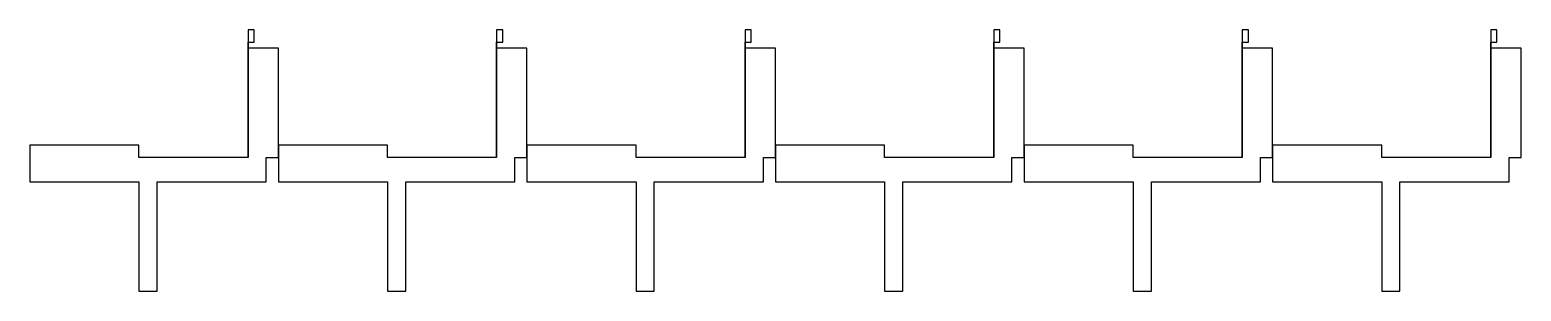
# Model space of a CAD drawing. Extents: x 0 to 246, y 0 to 43.
import ezdxf

# ---------------------------------------------------------------- set-up
doc = ezdxf.new("R2010")
doc.units = 0
doc.layers.get('0').update_dxf_attribs({"linetype": 'CONTINUOUS'})

msp = doc.modelspace()

# ---------------------------------------------------------------- linework, layer by layer
for points in [[(0, 18), (18, 18), (18, 0), (21, 0), (21, 18), (39, 18), (39, 22), (41, 22), (41, 40), (36, 40), (36, 41), (37, 41), (37, 43), (36, 43), (36, 22), (36, 22), (36, 40), (36, 22), (18, 22), (18, 24), (17, 24), (0, 24), (0, 18)], [(41, 18), (59, 18), (59, 0), (62, 0), (62, 18), (80, 18), (80, 22), (82, 22), (82, 40), (77, 40), (77, 41), (78, 41), (78, 43), (77, 43), (77, 22), (77, 22), (77, 40), (77, 22), (59, 22), (59, 24), (58, 24), (41, 24), (41, 18)], [(82, 18), (100, 18), (100, 0), (103, 0), (103, 18), (121, 18), (121, 22), (123, 22), (123, 40), (118, 40), (118, 41), (119, 41), (119, 43), (118, 43), (118, 22), (118, 22), (118, 40), (118, 22), (100, 22), (100, 24), (99, 24), (82, 24), (82, 18)], [(123, 18), (141, 18), (141, 0), (144, 0), (144, 18), (162, 18), (162, 22), (164, 22), (164, 40), (159, 40), (159, 41), (160, 41), (160, 43), (159, 43), (159, 22), (159, 22), (159, 40), (159, 22), (141, 22), (141, 24), (140, 24), (123, 24), (123, 18)], [(164, 18), (182, 18), (182, 0), (185, 0), (185, 18), (203, 18), (203, 22), (205, 22), (205, 40), (200, 40), (200, 41), (201, 41), (201, 43), (200, 43), (200, 22), (200, 22), (200, 40), (200, 22), (182, 22), (182, 24), (181, 24), (164, 24), (164, 18)], [(205, 18), (223, 18), (223, 0), (226, 0), (226, 18), (244, 18), (244, 22), (246, 22), (246, 40), (241, 40), (241, 41), (242, 41), (242, 43), (241, 43), (241, 22), (241, 22), (241, 40), (241, 22), (223, 22), (223, 24), (222, 24), (205, 24), (205, 18)]]:
    msp.add_lwpolyline(points)

doc.saveas('drawing.dxf')
